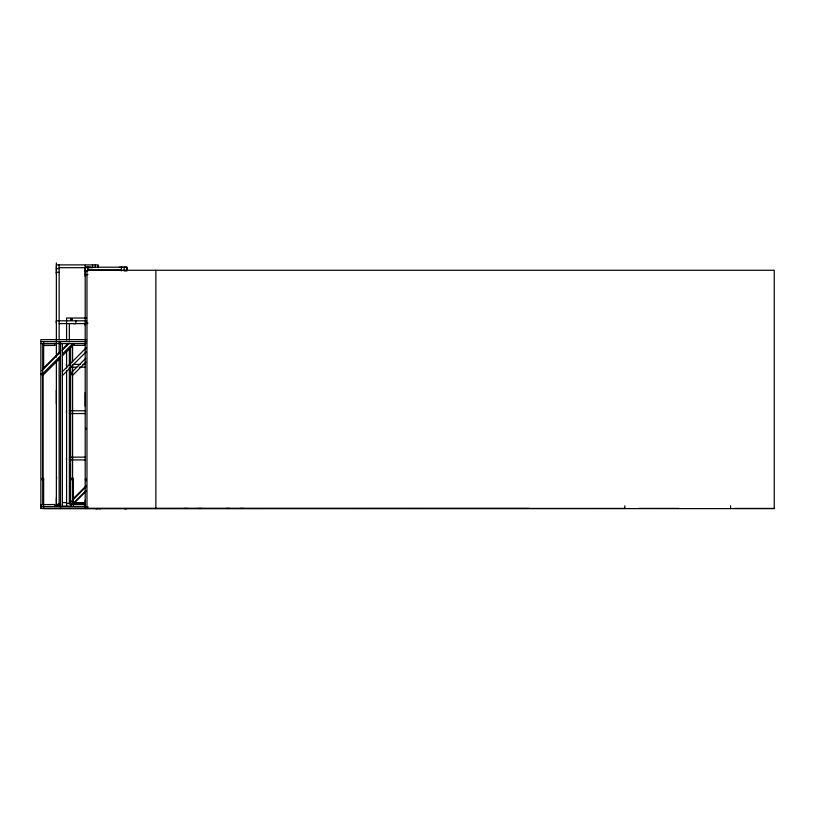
<?xml version="1.0" encoding="UTF-8"?>
<svg xmlns="http://www.w3.org/2000/svg" width="815" height="815" viewBox="0 0 815 815"><rect width="100%" height="100%" fill="white"/><g stroke="black" fill="none" stroke-linecap="round" stroke-linejoin="round"><path stroke-width="1.22" d="M98.258 267.014L98.126 267.748M126.875 269.072L127.018 268.288L127.069 269.948M98.208 266.434L98.208 267.351L98.065 266.148M126.946 270.132L126.875 269.551M85.932 428.221L86.044 429.138M56.561 477.03L56.714 478.324M43.195 368.441L60.789 350.847M62.551 349.085L67.828 343.808M41.748 370.693L60.402 352.039M62.184 350.267L69.285 343.156M42.828 373.555L60.595 355.788M62.368 354.005L73.034 343.349M60.483 357.734L42.716 375.501L40.75 373.535M62.256 355.961L74.695 343.522M62.184 371.844L86.176 347.862M62.378 375.593L86.359 351.611M85.718 358.335L70.61 373.443L72.576 375.409L85.901 362.084M69.316 502.59L71.099 500.797M72.892 499.014L86.288 485.618M71.323 505.483L69.356 503.517L71.15 501.724M72.942 499.931L86.39 486.474M73.116 503.69L85.667 491.129M72.83 504.312L86.227 490.915M59.077 505.361L60.738 504.668L59.077 503.965M86.013 478.996L85.208 479.791L85.993 480.84M56.367 264.895L98.106 264.895L98.106 267.371M56.367 265.904L56.367 273.983M86.003 267.126L90.71 267.218M119.336 267.218L123.391 267.218M124.593 267.126L126.794 267.126M85.208 267.218L126.936 267.218L126.936 270.926L124.155 270.926L124.155 267.218M59.149 267.677L92.533 267.677L92.533 264.895M56.367 268.604L59.149 268.604M127.018 268.746L126.926 269.663L127.089 268.858M126.906 269.398L127.059 268.349M87.989 269.999L121.659 269.999M85.208 270.926L87.989 270.926L87.989 267.218M56.276 272.322L59.149 272.322M85.117 274.635L87.989 274.635M85.208 276.305L85.117 268.216M86.573 318.033L66.575 318.033L66.575 340.069M56.367 320.815L86.594 320.815M85.208 323.137L87.989 323.137M59.149 323.606L86.594 323.606M73.737 323.698L75.581 323.698M86.614 339.621L40.862 339.621L40.862 508.499L624.891 508.428M40.862 341.577L86.614 341.577M40.862 343.522L61.237 343.522M60.524 343.614L85.881 343.614M43.389 345.377L54.778 345.377M71.893 345.377L84.546 345.377L84.546 343.431M43.389 345.468L54.778 345.468L54.778 343.431M73.065 364.407L80.481 364.407M82.957 364.407L85.432 364.407M69.356 367.188L76.773 367.188M79.249 367.188L85.432 367.188M56.367 390.222L56.367 403.822M85.208 392.545L85.208 406.145M69.356 410.78L85.432 410.78M69.356 413.562L85.432 413.562M69.356 457.144L85.432 457.144M69.356 459.925L85.432 459.925M70.63 478.303L73.411 478.303L73.411 505.392M41.789 478.395L43.643 478.395L43.643 505.483M70.63 479.689L73.411 479.689M41.789 479.78L43.643 479.78M56.367 497.792L56.367 505.84M85.208 500.125L85.208 508.153M62.898 502.59L66.636 502.59M72.871 502.59L85.341 502.59M66.575 503.517L85.494 503.517M59.077 504.312L56.683 504.312L56.683 505.015L59.077 505.015M70.63 504.516L84.546 504.516L84.546 506.461M62.898 506.298L71.618 506.298M54.809 506.461L85.738 506.461M60.167 506.553L40.842 506.553L40.842 504.607L54.778 504.516L54.778 506.553M60.524 506.553L87.908 506.635M87.908 507.327L85.514 507.327L85.514 506.635M40.862 508.407L529.546 508.407M639.021 508.407L678.905 508.407M734.376 508.428L774.25 508.428M43.643 508.591L774.25 508.611L774.25 270.274L86.971 270.274L86.971 508.611M95.783 508.805L97.627 508.805M99.267 508.805L101.162 508.611M124.573 508.805L126.61 508.805M730.576 505.83L730.576 508.611M624.83 505.83L624.83 508.611M243.909 508.428L240.018 508.428M229.993 508.428L226.101 508.428M201.896 508.428L198.004 508.428M187.898 508.428L183.996 508.428M155.869 270.274L155.869 508.611M121.374 267.218L121.374 270.947M95.324 264.895L95.324 267.381M85.942 479.454L85.942 480.381M85.208 265.272L85.208 508.611M85.117 323.423L85.117 325.267M75.846 320.815L75.846 323.606M72.576 345.377L72.576 361.921M72.576 364.468L72.576 504.516M70.63 346.65L70.63 506.614M69.356 323.606L69.356 340.069M69.356 348.942L69.356 365.415M69.356 367.942L69.356 503.517M66.575 343.869L66.575 346.406M66.575 351.479L66.575 367.942M66.575 370.479L66.575 506.298M66.473 364.224L66.473 366.067M66.473 410.709L66.473 412.553M66.473 457.806L66.473 459.64M62.378 343.614L62.378 506.553M60.524 341.668L60.524 508.591M59.149 264.895L59.149 339.875M59.149 342.412L59.149 353.853M59.149 357.663L59.149 506.298L56.367 506.298L56.367 361.473M56.367 262.96L56.367 340.711M56.367 342.198L56.367 357.153M56.276 321.11L56.276 322.954M43.643 341.577L43.643 369.226M43.643 506.553L43.643 508.499M42.808 374.656L42.808 479.047M42.716 343.522L42.716 504.607M70.64 318.991C71.343 322.648 73.676 316.841 70.64 318.991M71.302 318.879L71.7 319.796L71.302 318.879"/></g></svg>
